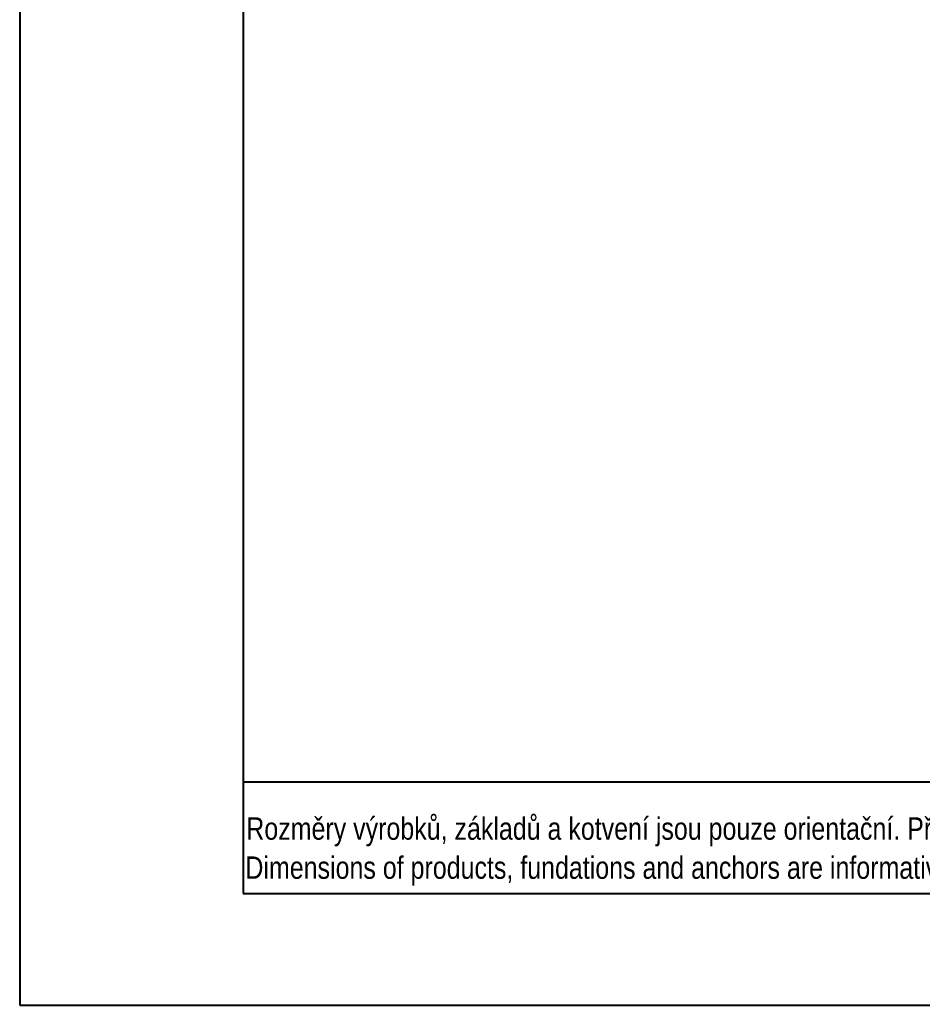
# Model space of a CAD drawing. Header units: millimetres. Extents: x 25115 to 31055, y 5999 to 10199.
# Drawn here: x 25115 to 26730, y 5999 to 7763 of the extents above; entities that cross this region are included whole.
import ezdxf

# ---------------------------------------------------------------- set-up
doc = ezdxf.new("R2010")
doc.units = ezdxf.units.MM
doc.header["$LTSCALE"] = 0.3
doc.layers.add('Nekreslit', color=6, linetype='Continuous', plot=False)
doc.styles.add('SEACAD_Arial', font='arial.ttf', dxfattribs={"width": 0.8})

msp = doc.modelspace()

# ---------------------------------------------------------------- linework, layer by layer
at = {"layer": 'Nekreslit'}
msp.add_line((25515.2, 6398.6), (29555.2, 6398.6), dxfattribs=at)
for points in [[(25115.2, 5998.6), (31055.2, 5998.6), (31055.2, 10198.6), (25115.2, 10198.6)], [(25515.2, 6198.6), (29555.2, 6198.6), (29555.2, 9798.6), (25515.2, 9798.6)]]:
    msp.add_lwpolyline(points, close=True, dxfattribs=at)

# ---------------------------------------------------------------- texts
at = {"style": 'SEACAD_Arial', "width": 0.8}
for s, p in [('Rozměry výrobků, základů a kotvení jsou pouze orientační. Přesné rozměry obdržíte při zpracování nabídky naším obchodním oddělením.', (25520.6, 6295)), ('Dimensions of products, fundations and anchors are informative only. The exact dimensions you get with our offer.', (25519, 6225.1))]:
    msp.add_text(s, height=39.9982, dxfattribs=at).set_placement(p)

doc.saveas('drawing.dxf')
